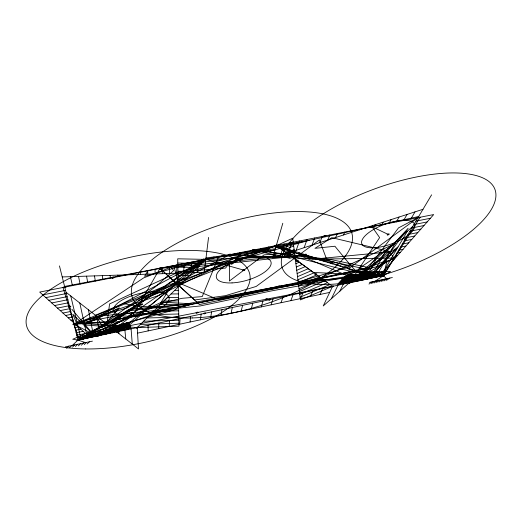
<?xml version="1.0" encoding="UTF-8"?>
<svg xmlns="http://www.w3.org/2000/svg" width="522" height="522" viewBox="0 0 522 522"><rect width="100%" height="100%" fill="white"/><g stroke="black" fill="none" stroke-linecap="round" stroke-linejoin="round"><path stroke-width="0.78" d="M158.747 328.645L158.779 323.033M162.316 273.685L162.401 267.714M169.474 273.45L169.715 266.318M169.252 326.42L169.461 320.782M176.567 273.221L176.997 264.922M179.692 324.201L180.083 318.537M183.587 272.993L184.246 263.532M190.537 272.765L191.47 262.148M190.08 322.002L190.647 316.312M197.414 272.543L198.66 260.772M208.546 237.432L204.232 272.321L62.216 276.947M200.409 319.816L201.153 314.094M209.603 258.651L209.648 258.312M213.792 257.822L213.922 256.909M210.686 317.637L211.599 311.888M221.726 256.263L221.791 255.858M206.745 301.39L206.803 301.044M224.519 256.4L224.643 255.689M229.608 254.814L315.666 258.951L389.608 251.885L393.934 258.07L349.655 282.813L379.624 237.595L372.01 226.705L388.185 234.417M231.879 255.454L232.114 254.221M220.897 315.471L221.987 309.696M219.612 298.799L219.684 298.414M237.366 253.783L237.49 253.163M239.193 254.514L239.552 252.759M231.057 313.317L232.316 307.517M245.072 252.752L245.32 251.624M246.462 253.575L246.965 251.297M232.381 296.235L232.479 295.804M252.733 251.734L253.124 250.09L331.614 259.695L368.669 267.558L398.527 227.879L418.011 217.654L348.181 268.941L358.712 272.203L383.487 275.609L390.547 271.492L353.642 271.832L355.554 270.683L383.487 275.609L386.495 278.768M253.679 252.648L254.351 249.849M241.164 311.177L242.586 305.35M260.334 250.717L260.889 248.563M260.85 251.728L261.705 248.4M245.053 293.69L245.183 293.214M251.212 309.05L252.805 303.191M267.89 249.712L268.621 247.043M267.969 250.808L269.026 246.958M282.807 223.246L272.738 257.835L422.983 209.302M257.64 291.159L257.79 290.637M261.202 306.929L262.964 301.05M280.575 255.304L284.066 244.002M271.146 304.822L273.065 298.917M288.412 252.772L291.772 242.489M270.128 288.646L270.318 288.079M296.261 250.234L299.445 240.975M281.032 302.727L283.12 296.796M304.124 247.696L307.086 239.474M282.526 286.16L282.748 285.541M290.865 300.646L293.11 294.682M311.986 245.157L314.701 237.973M294.839 283.681L295.1 283.022M319.862 242.613L322.276 236.486M300.646 298.571L303.054 292.588M218.561 256.889L202.242 296.581L182.002 298.31L160.352 303.504L169.493 288.934L138.35 300.437L164.156 286.389L95.213 315.321L102.534 326.25L84.27 324.945L119.284 307.784L102.547 326.974L109.424 322.524M327.744 240.068L329.826 234.998M307.06 281.227L307.36 280.516M310.368 296.509L312.939 290.5M335.639 237.517L337.342 233.523M343.535 234.965L344.827 232.049M319.19 278.787L319.536 278.037M320.045 294.46L322.772 288.425M351.443 232.414L352.285 230.58M359.358 229.856L359.704 229.125M331.242 276.366L331.627 275.564M331.385 298.721L337.982 285.214M367.064 227.749L367.286 227.292M339.796 291.243L343.391 284.072M343.202 273.965L343.633 273.117M374.463 226.222L375.214 224.734M348.494 283.511L348.794 282.931M381.797 224.78L383.155 222.17M354.17 281.795L357.479 275.525M389.099 223.338L391.108 219.599M359.541 280.666L366.77 267.264M396.368 221.909L399.062 217.028M364.891 279.538L376.388 258.716M370.222 278.409L386.352 249.868M403.61 220.486L407.029 214.457M375.54 277.286L396.668 240.694M410.827 219.064L415.003 211.88M380.845 276.171L407.362 231.187M431.609 194.83L383.487 275.609L375.285 281.143M147.922 270.781L144.555 276.321L205.825 259.395L309.115 240.335L219.038 265.293L179.144 283.087L218.653 299.856L279.453 287.407L364.134 273.672L383.487 275.609L375.67 271.805L408.158 228.29L370.842 268.562L361.811 272.667L348.872 270.898L293.083 256.641L263.101 250.462L217.315 261.202L145.057 299.295L102.292 326.948L123.46 313.441L116.399 318.015M383.318 275.649L420.203 217.224M232.062 263.486L241.673 252.341M378.992 276.556L433.684 214.568L39.692 292.072L90.084 337.532M394.886 250.208L373.132 273.756L361.439 271.505L373.504 273.541L359.612 268.034L395.944 243.206L312.28 281.847L284.242 285.351L181.884 304.815L129.267 310.799L110.09 324.593L99.317 327.229L77.961 340.096L72.33 345.407M168.515 296.483L163.477 301.377L77.961 340.096L72.721 339.261L115.949 320.391L113.946 320.006L77.961 340.096L59.462 265.907M66.601 348.35L68.943 346.125M69.537 347.724L71.899 345.499M72.48 347.097L74.842 344.872M75.409 346.477L77.791 344.246M78.339 345.851L80.727 343.626M81.262 345.231L83.664 343M84.186 344.611L86.6 342.38M87.096 343.991L89.523 341.76M412.856 226.307L323.229 305.964L332.547 286.363L276.321 245.523L193.199 270.814L225.595 268.047L229.563 262.664L229.419 281.025L264.073 254.867L294.689 252.491L288.02 250.527L293.775 252.987L286.526 251.395L291.478 254.247L282.95 253.548L285.971 257.202L200.389 266.266L177.389 272.549L109.574 303.915L107.291 321.637L75.188 323.816L159.086 295.374L234.489 258.246L303.824 255.48L366.62 269.274L376.31 266.84L393.934 258.07L312.293 259.186L276.321 245.523L170.074 284.627L142.819 298.316L127.531 307.758L74 324.214L93.144 334.263L71.886 309.311M85.523 342.608L77.961 340.096L124.693 326.628L205.825 259.395L301.409 256.1L346.628 275.348L366.783 275.453M366.464 275.609L358.94 275.616L389.49 251.428L331.816 237.667L314.929 248.348L334.902 246.247L350.999 265.809L356.435 271.525L372.016 275.264L397.973 246.932L371.305 266.722L292.809 285.005L199.443 304.548L159.954 268.419L132.901 315.242L114.696 328.769L104.015 331.098M368.976 284.072L372.408 281.756M371.481 283.544L374.913 281.221M373.974 283.009L377.419 280.692M376.473 282.48L379.925 280.157M378.965 281.952L382.424 279.629M381.452 281.423L384.923 279.1M383.938 280.895L387.415 278.572M386.417 280.366L389.901 278.043M357.87 271.792L358.777 271.251M141.625 304.333L77.961 340.096L130.931 328.181L77.961 340.096L129.202 309.318L191.183 303.765L164.9 302.29L77.961 340.096L383.487 275.609L365.028 273.097M365.126 272.367L366.222 271.714M368.258 272.921L370.352 271.675M371.357 273.469L374.45 271.642M374.431 274.011L378.522 271.603M377.478 274.552L382.561 271.564M380.499 275.081L386.567 271.525M124.693 326.628L332.547 286.363L300.437 299.909L292.712 238.189L274.435 246.625L355.554 270.683L276.321 245.523L172.828 286.839L149.031 306.616L139.602 316.006L129.449 325.069L77.961 340.096L93.771 331.861L177.65 309.017L124.295 318.374L188.442 305.266L114.292 320.13L189.349 305.011M279.283 248.08L281.077 247.036M284.053 249.509L285.762 248.524M288.744 250.919L290.376 249.986M293.371 252.309L294.917 251.428M297.925 253.679L299.387 252.85M302.414 255.023L303.791 254.247M306.838 256.348L308.13 255.623M311.19 257.659L312.404 256.981M315.484 258.945L316.613 258.318M319.718 260.217L320.762 259.636M323.888 261.47L324.854 260.935M327.999 262.703L328.886 262.214M332.051 263.917L332.86 263.473M336.044 265.117L336.775 264.719M359.456 275.303L371.618 275.453L359.358 275.355L371.618 275.453L359.56 275.244L359.906 275.101M339.985 266.298L340.638 265.946M343.868 267.466L344.448 267.153M347.698 268.615L348.2 268.347M351.476 269.75L351.9 269.522M229.628 254.71L220.153 259.76L173.963 266.403L178.028 282.089L128.986 315.927L109.64 328.312A20.384 7.08 -12 0 1 112.974 329.819L112.504 329.473L77.961 340.096L85.843 335.998M84.486 324.103L102.599 315.803L200.102 305.977L271.225 290.956L360.493 274.761L359.593 275.224L371.527 275.505L364.284 275.368M130.657 327.19L77.961 340.096L89.686 334.015L81.471 338.067L96.172 329.565L155.589 286.656L173.624 270.566L170.374 266.364M364.741 275.114L360.004 275.029L372.003 275.264L364.793 275.081M371.892 275.316L366.888 275.362M279.785 248.041L293.194 242.064M283.185 250.508L293.671 245.849M286.519 252.929L294.134 249.562M289.795 255.31L294.591 253.196M293.012 257.646L295.034 256.752M295.472 260.243L296.163 259.936M295.902 263.656L299.263 262.188M296.32 267.01L302.31 264.4M296.731 270.292L305.298 266.572M297.135 273.515L308.241 268.706M297.527 276.673L311.125 270.801M297.918 279.772L313.963 272.862M298.297 282.807L316.756 274.892M298.669 285.795L319.497 276.882M299.034 288.718L322.198 278.839M299.4 291.596L324.847 280.771M299.752 294.415L327.457 282.663M300.098 297.188L330.021 284.529M176.286 265.202L143.694 277.874L74 324.214L121.43 321.598L133.658 312.391L74 324.214L170.159 286.017L205.825 259.395L243.846 270.148M109.418 331.809L77.961 340.096L107.01 329.578L127.277 323.079L127.022 322.785L97.51 333.199L127.968 323.588L127.929 323.144L78.28 339.985L129.025 324.155L128.901 323.607L77.961 340.096L130.291 326.341L119.864 329.062M117.47 326.518L127.446 323.125L77.961 340.096L129.893 325.663L77.961 340.096L107.506 329.891M359.704 275.211L367.103 275.296M119.186 328.077L129.521 325.134L77.961 340.096L168.228 309.252M98.351 333.852L77.961 340.096L128.308 323.836L77.961 340.096L129.182 324.723L77.961 340.096L128.177 323.725L77.961 340.096L129.378 324.984L77.961 340.096L128.647 322.844L128.073 323.64L77.961 340.096L108.87 331.065M108.432 330.622L128.895 324.41L77.961 340.096L128.464 323.986L108.132 330.354M98.404 333.904L129.286 324.873L129.678 324.077L77.961 340.096L108.269 330.472M88.087 336.918L77.961 340.096L129.43 323.914L129.104 324.664L108.445 330.628M77.961 340.096L128.66 324.169L118.429 327.287M359.182 275.479L366.731 275.492L359.306 275.427M95.395 334.896L112.7 329.676L102.345 332.638M105.653 331.842L113.039 329.871L112.569 329.512L94.723 334.537A12.619 4.457 -12.1 0 1 94.149 334.504M275.864 255.127L264.771 258.122L159.954 268.419L194.693 299.98L225.36 295.687L256.145 286.461L319.405 239.957L326.902 260.002L349.929 266.709L299.811 281.449L383.487 275.609L358.627 272.256L383.487 275.609L337.871 284.236L383.487 275.609L358.523 272.321L364.95 273.15M358.966 275.596L366.607 275.544L346.51 275.564L383.487 275.609L338.915 282.676L347.972 281.241L339.822 281.71L383.487 275.609L313.533 272.491L276.321 245.523M275.714 247.624L418.69 216.506M65.348 346.889L92.433 341.14M369.348 282.402L392.374 277.521M137.567 333.134L329.669 292.418M76.134 332.768L83.168 331.294M386.685 267.838L388.479 267.466M76.754 335.248L85.51 333.408M384.088 270.787L386.737 270.233M77.36 337.688L87.813 335.489M381.523 273.691L385.073 272.947M74.868 327.692L78.365 326.961M391.657 261.894L392.048 261.816M75.507 330.25L80.786 329.147M389.321 264.856L390.254 264.661M395.089 256.132L397.444 255.643M74.222 325.089L75.905 324.743M393.36 259.036L394.697 258.755M65.635 315.477L71.527 314.27M400.433 247.16L405.92 246.038M68.265 317.852L72.212 317.043M398.625 250.195L403.056 249.288M70.855 320.188L72.897 319.771M396.844 253.183L400.23 252.491M60.226 310.597L70.111 308.593M404.132 240.949L411.773 239.402M62.953 313.056L70.822 311.458M402.273 244.081L408.824 242.743M54.621 305.54L68.643 302.727M407.943 234.548L417.802 232.571M57.446 308.091L69.38 305.683M406.025 237.778L414.768 236.009M48.814 300.3L67.129 296.653M411.878 227.951L424.014 225.53M51.743 302.943L67.893 299.713M409.894 231.279L420.882 229.08M42.791 294.865L65.563 290.369M415.936 221.139L430.409 218.281M45.832 297.612L66.353 293.54M413.887 224.571L427.185 221.935M64.584 286.447L205.825 259.401L137.234 327.581L138.506 348.931L66.033 292.255M206.007 257.966L275.394 248.713M205.903 258.795L275.048 249.901M358.059 278.539L383.487 275.609L350.627 275.238M349.446 279.498L340.807 280.405L383.487 275.609L346.83 275.238L380.081 275.577M358.647 277.945L383.487 275.609L376.29 275.557M350.21 278.715L341.721 279.459L383.487 275.609L359.116 275.531M359.143 277.476L383.487 275.609L346.177 275.844L383.487 275.609L342.484 278.715L350.849 278.102M343.111 278.128L383.487 275.609L345.805 276.118L361.067 276.027M359.547 277.11L383.487 275.609L345.453 276.321L383.487 275.609L343.62 277.678L351.802 277.241M359.873 276.823L383.487 275.609L345.303 276.406L383.487 275.609L344.024 277.319L352.141 276.947M360.134 276.601L383.487 275.609L345.12 276.51L352.95 276.282M352.415 276.719L344.35 277.038L383.487 275.609L360.65 276.177M352.637 276.536L344.605 276.823L383.487 275.609L344.892 276.647L352.807 276.392M360.35 276.425L383.487 275.609L360.519 276.288M140.418 324.423L178.929 323.203M143.635 321.219L178.87 320.188M146.904 317.97L178.811 317.122M150.212 314.681L178.752 313.99M153.566 311.347L178.694 310.805M156.972 307.967L178.635 307.556M160.417 304.535L178.57 304.241M163.915 301.063L178.511 300.868M167.458 297.54L178.446 297.423M171.053 293.964L178.374 293.906M174.694 290.343L178.309 290.323M359.358 275.355L371.533 275.499L364.31 275.342M178.172 282.931L182.145 282.937M358.144 275.329L350.543 275.303L380.166 275.518L351.358 274.689L384.29 272.269L387.102 260.53L348.004 274.611L369.269 275.466M178.1 279.12L185.949 279.153M178.028 275.224L189.806 275.316M177.95 271.251L193.727 271.427M366.894 275.407L359.521 275.309L366.953 275.368M177.878 267.192L197.701 267.473M359.567 275.277L371.612 275.459M177.8 263.042L201.733 263.46M359.749 275.172L367.26 275.218M118.383 317.076L120.301 317.298M122.859 314.12L124.543 314.322M127.381 311.145L128.823 311.321M131.942 308.13L133.149 308.287M136.542 305.096L137.514 305.226M141.188 302.029L141.925 302.134M145.879 298.936L146.375 299.008M164.645 286.193L165.096 286.265M77.445 337.199L81.863 337.917M169.33 282.904L170.015 283.015M82.195 335.124L85.791 335.724M86.965 333.043L89.738 333.519M174.067 279.583L174.981 279.74M91.748 330.955L93.712 331.3M178.844 276.229L179.999 276.432M96.55 328.86L97.712 329.069M183.679 272.836L185.062 273.091M101.372 326.752L101.731 326.824M188.559 269.411L190.178 269.717M105.777 324.56L106.214 324.645M109.848 322.289L111.069 322.524M193.492 265.952L195.339 266.311M198.484 262.455L200.559 262.866M253.124 250.09L290.245 258.318M110.246 328.482L110.951 328.716M110.814 328.664L111.63 328.997M111.44 328.912L112.341 329.375M111.786 329.075L112.719 329.623M111.949 329.154L112.896 329.754M93.144 334.263L72.819 314.244L77.882 326.25M63.018 287.485L78.939 339.887M70.744 295.935L81.125 339.424M70.411 276.68L72.447 285.632M79.801 303.021L87.442 338.093M78.522 276.419L80.107 284.125M88.407 309.755L93.738 336.762M86.541 276.158L87.735 282.624M96.603 316.162L100.015 335.437M94.475 275.897L95.337 281.13M104.407 322.263L106.266 334.119M102.332 275.642L102.906 279.642M111.852 328.09L112.498 332.801M110.103 275.388L110.442 278.154M118.716 331.49L118.964 333.656M117.796 275.14L117.952 276.68M124.908 330.185L125.763 338.967M125.397 274.8L125.43 275.205M131.081 328.88L132.275 344.057M132.862 273.371L132.94 274.644M140.294 271.949L140.398 274.402M148.039 325.304L148.183 330.883M147.693 270.533L147.778 274.161M155.06 269.124L155.086 273.919M158.114 306.825A111.088 45.688 -15 0 1 123.159 303.262M355.554 270.683L355.077 271.577L113.946 320.038L205.825 259.395L203.521 258.919L116.106 320.24L113.946 320.006L355.554 270.683M205.825 259.395L84.858 323.581L137.234 327.581L178.981 326.159L177.715 258.801L205.825 259.395M128.914 316.221A28.416 10.616 -13.1 0 0 169.141 297.912A28.416 10.616 -13.1 0 0 126.161 297.99A28.416 10.616 -13.1 0 0 128.914 316.221M85.693 348.944A114.533 43.098 -13 0 0 250.038 275.981A114.533 43.098 -13 0 0 78.587 274.063A114.533 43.098 -13 0 0 85.693 348.944M345.597 282.963A113.359 42.165 -20.3 0 0 495.3 190.504A113.359 42.165 -20.3 0 0 324.952 212.767A113.359 42.165 -20.3 0 0 345.597 282.963M378.039 247.376A28.129 10.388 -20.2 0 0 414.625 224.388A28.129 10.388 -20.2 0 0 371.977 230.43A28.129 10.388 -20.2 0 0 378.039 247.376M192.553 317.931A114.396 44.514 -16.1 0 0 352.33 235.363A114.396 44.514 -16.1 0 0 180.886 241.164A114.396 44.514 -16.1 0 0 192.553 317.931M232.055 282.904A28.384 10.962 -16.1 0 0 271.068 262.24A28.384 10.962 -16.1 0 0 228.049 264.308A28.384 10.962 -16.1 0 0 232.055 282.904M205.329 259.963A1.207 0.489 -15 0 0 206.993 259.088A1.207 0.489 -15 0 0 205.153 259.127A1.207 0.489 -15 0 0 205.329 259.963M229.106 255.278A1.194 0.489 -15.7 0 0 230.783 254.41A1.194 0.489 -15.7 0 0 228.988 254.442A1.194 0.489 -15.7 0 0 229.106 255.278M252.655 250.658A1.188 0.483 -16.5 0 0 254.26 249.757A1.188 0.483 -16.5 0 0 252.446 249.849A1.188 0.483 -16.5 0 0 252.655 250.658M275.831 246.097A1.181 0.476 -17.2 0 0 277.456 245.196A1.181 0.476 -17.2 0 0 275.681 245.281A1.181 0.476 -17.2 0 0 275.831 246.097M355.11 271.146A1.031 0.359 -18.8 0 0 356.539 270.37A1.031 0.359 -18.8 0 0 355.012 270.526A1.031 0.359 -18.8 0 0 355.11 271.146M278.174 286.852A1.051 0.378 -16.9 0 0 279.622 286.095A1.051 0.378 -16.9 0 0 278.043 286.213A1.051 0.378 -16.9 0 0 278.174 286.852M197.655 303.275A1.077 0.391 -14.7 0 0 199.208 302.564A1.077 0.391 -14.7 0 0 197.616 302.59A1.077 0.391 -14.7 0 0 197.655 303.275M113.444 320.462A1.122 0.405 -12.4 0 0 115.042 319.777A1.122 0.405 -12.4 0 0 113.352 319.764A1.122 0.405 -12.4 0 0 113.444 320.462M77.432 340.527A1.103 0.378 -11.6 0 0 79.044 339.894A1.103 0.378 -11.6 0 0 77.413 339.861A1.103 0.378 -11.6 0 0 77.432 340.527M73.452 324.684A1.155 0.418 -11.3 0 0 75.135 324.012A1.155 0.418 -11.3 0 0 73.419 323.953A1.155 0.418 -11.3 0 0 73.452 324.684M69.048 307.164A1.214 0.463 -11 0 0 70.822 306.453A1.214 0.463 -11 0 0 69.002 306.362A1.214 0.463 -11 0 0 69.048 307.164M64.154 287.694A1.285 0.515 -10.6 0 0 66.026 286.93A1.285 0.515 -10.6 0 0 64.095 286.8A1.285 0.515 -10.6 0 0 64.154 287.694M112.38 278.226A1.253 0.509 -12 0 0 114.174 277.423A1.253 0.509 -12 0 0 112.282 277.345A1.253 0.509 -12 0 0 112.38 278.226M159.425 268.98A1.227 0.502 -13.5 0 0 161.154 268.145A1.227 0.502 -13.5 0 0 159.288 268.119A1.227 0.502 -13.5 0 0 159.425 268.98M172.802 281.365A1.174 0.463 -14 0 0 174.465 280.575A1.174 0.463 -14 0 0 172.697 280.568A1.174 0.463 -14 0 0 172.802 281.365M142.271 301.494A1.148 0.431 -13.1 0 0 143.863 300.744A1.148 0.431 -13.1 0 0 142.108 300.77A1.148 0.431 -13.1 0 0 142.271 301.494M101.242 327.274A1.109 0.398 -12.1 0 0 102.821 326.596A1.109 0.398 -12.1 0 0 101.131 326.596A1.109 0.398 -12.1 0 0 101.242 327.274M89.269 333.956A1.109 0.385 -11.9 0 0 90.821 333.29A1.109 0.385 -11.9 0 0 89.131 333.304A1.109 0.385 -11.9 0 0 89.269 333.956M331.105 263.551A1.077 0.391 -18.4 0 0 332.566 262.729A1.077 0.391 -18.4 0 0 330.955 262.886A1.077 0.391 -18.4 0 0 331.105 263.551M304.815 255.232A1.129 0.431 -17.9 0 0 306.316 254.364A1.129 0.431 -17.9 0 0 304.6 254.521A1.129 0.431 -17.9 0 0 304.815 255.232M324.332 236.557A1.168 0.463 -18.7 0 0 325.911 235.631A1.168 0.463 -18.7 0 0 324.155 235.774A1.168 0.463 -18.7 0 0 324.332 236.557M371.566 227.266A1.161 0.444 -20 0 0 373.106 226.32A1.161 0.444 -20 0 0 371.357 226.522A1.161 0.444 -20 0 0 371.566 227.266M417.587 218.209A1.155 0.431 -21.2 0 0 419.094 217.243A1.155 0.431 -21.2 0 0 417.352 217.504A1.155 0.431 -21.2 0 0 417.587 218.209M404.935 239.357A1.096 0.391 -20.4 0 0 406.423 238.476A1.096 0.391 -20.4 0 0 404.811 238.678A1.096 0.391 -20.4 0 0 404.935 239.357M393.51 258.547A1.044 0.359 -19.8 0 0 394.919 257.731A1.044 0.359 -19.8 0 0 393.373 257.94A1.044 0.359 -19.8 0 0 393.51 258.547M383.096 276.047A0.992 0.326 -19.3 0 0 384.427 275.29A0.992 0.326 -19.3 0 0 382.939 275.499A0.992 0.326 -19.3 0 0 383.096 276.047M374.046 274.455A1.005 0.339 -19.2 0 0 375.383 273.685A1.005 0.339 -19.2 0 0 373.869 273.893A1.005 0.339 -19.2 0 0 374.046 274.455M364.676 272.83A1.018 0.346 -19 0 0 366.098 272.06A1.018 0.346 -19 0 0 364.604 272.216A1.018 0.346 -19 0 0 364.676 272.83M231.553 264.034A1.168 0.463 -15.8 0 0 233.19 263.199A1.168 0.463 -15.8 0 0 231.442 263.232A1.168 0.463 -15.8 0 0 231.553 264.034M394.456 250.697A1.07 0.372 -20 0 0 395.898 249.855A1.07 0.372 -20 0 0 394.312 250.064A1.07 0.372 -20 0 0 394.456 250.697M332.142 286.8A1.005 0.339 -18.1 0 0 333.506 286.056A1.005 0.339 -18.1 0 0 332.005 286.226A1.005 0.339 -18.1 0 0 332.142 286.8M269.287 300.065A1.018 0.352 -16.6 0 0 270.683 299.341A1.018 0.352 -16.6 0 0 269.143 299.471A1.018 0.352 -16.6 0 0 269.287 300.065M204.213 313.794A1.037 0.365 -14.9 0 0 205.642 313.089A1.037 0.365 -14.9 0 0 204.063 313.18A1.037 0.365 -14.9 0 0 204.213 313.794M136.731 328.018A1.07 0.372 -13.1 0 0 138.278 327.366A1.07 0.372 -13.1 0 0 136.692 327.366A1.07 0.372 -13.1 0 0 136.731 328.018M180.371 284.705A1.155 0.45 -14.2 0 0 182.015 283.929A1.155 0.45 -14.2 0 0 180.286 283.929A1.155 0.45 -14.2 0 0 180.371 284.705M117.189 332.149A1.077 0.378 -12.6 0 0 118.735 331.49A1.077 0.378 -12.6 0 0 117.117 331.496A1.077 0.378 -12.6 0 0 117.189 332.149M97.451 336.312A1.09 0.378 -12.1 0 0 98.984 335.653A1.09 0.378 -12.1 0 0 97.333 335.672A1.09 0.378 -12.1 0 0 97.451 336.312M265.887 299.635A1.024 0.352 -16.5 0 0 267.284 298.91A1.024 0.352 -16.5 0 0 265.737 299.034A1.024 0.352 -16.5 0 0 265.887 299.635M196.598 313.05A1.051 0.372 -14.7 0 0 198.106 312.358A1.051 0.372 -14.7 0 0 196.553 312.397A1.051 0.372 -14.7 0 0 196.598 313.05M124.19 327.072A1.083 0.385 -12.8 0 0 125.756 326.4A1.083 0.385 -12.8 0 0 124.132 326.407A1.083 0.385 -12.8 0 0 124.19 327.072M176.071 284.144A1.161 0.45 -14.1 0 0 177.721 283.361A1.161 0.45 -14.1 0 0 175.979 283.361A1.161 0.45 -14.1 0 0 176.071 284.144M149.155 306.44A1.122 0.418 -13.3 0 0 150.721 305.703A1.122 0.418 -13.3 0 0 149.011 305.735A1.122 0.418 -13.3 0 0 149.155 306.44M108.641 331.548A1.09 0.378 -12.4 0 0 110.194 330.889A1.09 0.378 -12.4 0 0 108.55 330.896A1.09 0.378 -12.4 0 0 108.641 331.548M93.079 336.037A1.096 0.378 -12 0 0 94.626 335.372A1.096 0.378 -12 0 0 92.955 335.392A1.096 0.378 -12 0 0 93.079 336.037M141.084 304.815A1.135 0.424 -13.1 0 0 142.734 304.104A1.135 0.424 -13.1 0 0 141.057 304.072A1.135 0.424 -13.1 0 0 141.084 304.815M157.637 307.301A1.109 0.411 -13.6 0 0 159.19 306.571A1.109 0.411 -13.6 0 0 157.507 306.603A1.109 0.411 -13.6 0 0 157.637 307.301M315.418 274.696A1.057 0.378 -17.9 0 0 316.834 273.9A1.057 0.378 -17.9 0 0 315.236 274.063A1.057 0.378 -17.9 0 0 315.418 274.696M296.718 261.215A1.116 0.424 -17.6 0 0 298.271 260.38A1.116 0.424 -17.6 0 0 296.62 260.478A1.116 0.424 -17.6 0 0 296.718 261.215M366.229 279.603A0.998 0.333 -18.9 0 0 367.618 278.859A0.998 0.333 -18.9 0 0 366.157 279.022A0.998 0.333 -18.9 0 0 366.229 279.603M349.264 283.185A0.998 0.333 -18.5 0 0 350.64 282.441A0.998 0.333 -18.5 0 0 349.159 282.604A0.998 0.333 -18.5 0 0 349.264 283.185M387.735 234.952A1.122 0.418 -20.2 0 0 389.249 234.045A1.122 0.418 -20.2 0 0 387.572 234.248A1.122 0.418 -20.2 0 0 387.735 234.952M243.337 270.67A1.135 0.437 -16.1 0 0 244.935 269.861A1.135 0.437 -16.1 0 0 243.252 269.907A1.135 0.437 -16.1 0 0 243.337 270.67"/></g></svg>
